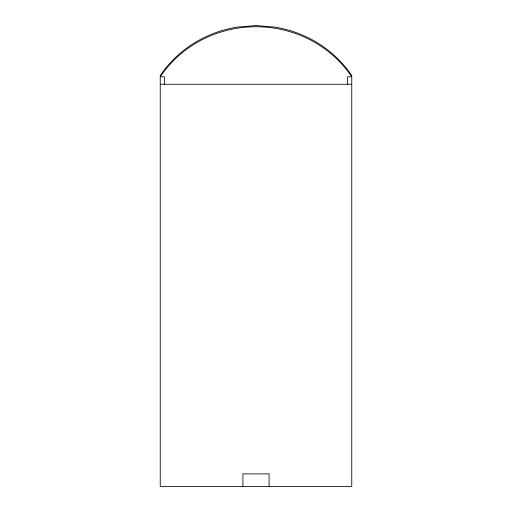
<?xml version="1.0" encoding="UTF-8"?>
<svg xmlns="http://www.w3.org/2000/svg" width="512" height="512" viewBox="0 0 512 512"><rect width="100%" height="100%" fill="white"/><g stroke="black" fill="none" stroke-linecap="round" stroke-linejoin="round"><path stroke-width="0.77" d="M160.237 84.262L351.763 84.262M347.635 84.794L347.635 76.794L351.763 76.794A113.811 108.864 0 0 0 160.237 76.794L164.365 76.794L164.365 84.794M269.075 486.4L269.075 473.888L242.925 473.888L242.925 486.4M256 25.6L237.12 27.11A113.811 108.864 0 0 0 160.237 75.642L160.237 486.4L351.763 486.4L351.763 75.642A113.811 108.864 0 0 0 274.88 27.11L256 25.6"/></g></svg>
